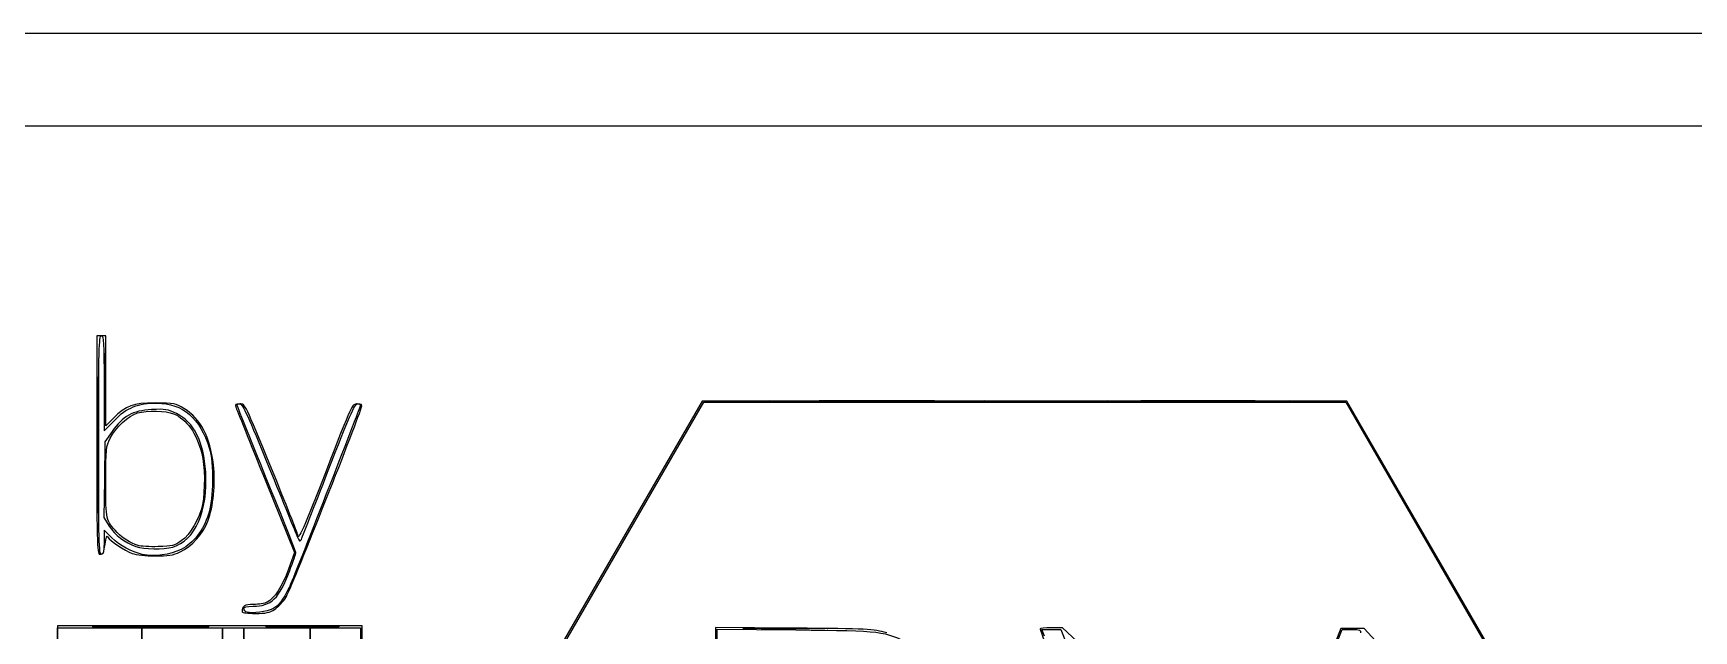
# Model space of a CAD drawing. Header units: millimetres. Extents: x 0 to 1058, y 0 to 353.
# Drawn here: x 542.4 to 869.1, y 235.1 to 352.8 of the extents above; entities that cross this region are included whole.
import ezdxf

# ---------------------------------------------------------------- set-up
doc = ezdxf.new("R2010")
doc.units = ezdxf.units.MM
doc.layers.add('Layer_1', color=7, linetype='CONTINUOUS')

msp = doc.modelspace()

# ---------------------------------------------------------------- linework, layer by layer
at = {"layer": 'Layer_1', "color": 7}
for points in [[(0, 176.39911), (0, 352.78799), (529.1667, 352.78799), (1058.3334, 352.78799), (1058.3334, 176.39911), (1058.3334, 0.01022), (529.1667, 0.01022), (0, 0.01022)], [(17.226452, 334.548217), (1050.813452, 334.548217), (1050.813452, 18.392147), (17.226452, 18.392147)], [(556.48465, 283.996325)], [(691.1799, 280.380275)], [(757.123, 280.380215)], [(555.08528, 271.649103)], [(556.47826, 264.593548)], [(563.03108, 251.85396)], [(563.86017, 250.12378)], [(569.84932, 251.56621)], [(571.33709, 250.61141)], [(584.46462, 238.7145)], [(589.87309, 239.29081)], [(581.37781, 168.63799), (581.37781, 227.90466), (594.2542, 227.90466), (607.13059, 227.90466), (607.13059, 231.9616), (607.13059, 236.01855), (577.14448, 236.01855), (547.15837, 236.01855), (547.15837, 231.9616), (547.15837, 227.90466), (560.03476, 227.90466), (572.91115, 227.90466), (572.91115, 168.63799), (572.91115, 109.37133), (577.14448, 109.37133), (581.37781, 109.37133)], [(547.15837, 231.9616), (547.15837, 235.66577), (555.44865, 235.66577), (563.73892, 235.66577), (563.73892, 231.9616), (563.73892, 228.25744), (555.44865, 228.25744), (547.15837, 228.25744)], [(556.2424, 235.9301)], [(573.26392, 168.81438), (573.26392, 228.25744), (568.50142, 228.25744), (563.73892, 228.25744), (563.73892, 231.9616), (563.73892, 235.66577), (571.67642, 235.66577), (579.61393, 235.66577), (579.61393, 172.51855), (579.61393, 109.37133), (576.43893, 109.37133), (573.26392, 109.37133)], [(579.61393, 172.51855), (579.61393, 235.66577), (581.73059, 235.66577), (583.84726, 235.66577), (583.84726, 231.9616), (583.84726, 228.25744), (582.61254, 228.25744), (581.37781, 228.25744), (581.37781, 168.81438), (581.37781, 109.37133), (580.49587, 109.37133), (579.61393, 109.37133)], [(583.84726, 231.9616), (583.84726, 235.66577), (590.37365, 235.66577), (596.90004, 235.66577), (596.90004, 231.9616), (596.90004, 228.25744), (590.37365, 228.25744), (583.84726, 228.25744)], [(589.6023, 235.92986)], [(596.90004, 231.9616), (596.90004, 235.66577), (601.83893, 235.66577), (606.77782, 235.66577), (606.77782, 231.9616), (606.77782, 228.25744), (601.83893, 228.25744), (596.90004, 228.25744)], [(683.59518, 235.57711)]]:
    msp.add_lwpolyline(points, close=True, dxfattribs=at)
for points in [[(558.16458, 276.927854), (556.68337, 275.446653), (556.68337, 284.307598), (556.68337, 293.168547), (555.80142, 293.168547), (554.91948, 293.168547), (554.91948, 271.649103)], [(556.33059, 283.810947), (556.33059, 274.453348), (558.35906, 276.52313)], [(832.27624, 225.96438), (800.8624, 280.292158), (737.42509, 280.292158), (673.98777, 280.292158), (642.35239, 225.44227)], [(642.79717, 225.46017), (674.31691, 280.115769), (737.47307, 280.099539), (800.62922, 280.083349), (832.02644, 225.70483)], [(557.91809, 274.338095), (556.50698, 272.290774), (556.4028, 264.826187), (556.29863, 257.361603), (557.35407, 255.703392)], [(588.15231, 264.497715), (593.82731, 250.46716), (592.62963, 247.2237)], [(557.8299, 253.415004), (556.33059, 254.862674), (556.33059, 252.49617)], [(692.06185, 235.58209), (676.62782, 235.71242), (676.62782, 172.21362), (676.62782, 108.71483), (696.47157, 93.04716)], [(676.9806, 172.18905), (676.9806, 235.35954), (692.41463, 235.22713)], [(741.34353, 233.99008), (740.86467, 235.31299), (742.70684, 235.31299), (744.54901, 235.31299), (758.27708, 200.56438)], [(764.75909, 217.13604), (744.89032, 235.64795), (742.68546, 235.65695)], [(786.19877, 200.56125), (799.92366, 235.30673), (801.81688, 235.30973)], [(821.66151, 216.59756), (804.24103, 235.4894), (801.94458, 235.4894), (799.64814, 235.4894), (792.37757, 217.06062)]]:
    msp.add_lwpolyline(points, dxfattribs=at)
for points in [[(555.27226, 271.649103), (555.27226, 290.542314), (555.33686, 293.168547), (555.80142, 293.168547)], [(555.80142, 293.168547), (556.25848, 293.168547), (556.33059, 291.893629), (556.33059, 283.810947)], [(556.48465, 283.996325), (556.48465, 289.138061), (556.53395, 291.241498), (556.59426, 288.67063)], [(555.08528, 271.649103), (555.08528, 283.581811), (555.12968, 288.463373), (555.18388, 282.497019)], [(556.59426, 288.67063), (556.65456, 286.099762), (556.65456, 281.892887), (556.59426, 279.322019)], [(555.18388, 282.497019), (555.23808, 276.530665), (555.23808, 266.767541), (555.18388, 260.801186)], [(556.59426, 279.322019), (556.53396, 276.751151), (556.48465, 278.854589), (556.48465, 283.996325)], [(557.53374, 272.99791), (558.6168, 275.13521), (561.155, 277.483529), (562.90824, 277.970355)], [(565.69599, 278.636632), (561.94621, 278.439817), (560.00622, 277.367666), (557.91809, 274.338095)], [(566.41111, 279.938851), (561.92999, 279.938146), (560.74074, 279.504021), (558.16458, 276.927854)], [(558.35906, 276.52313), (560.82554, 279.039825), (563.03242, 279.931831), (566.73754, 279.909659)], [(562.90824, 277.970355), (564.88887, 278.520321), (568.49966, 278.435764), (570.01205, 277.803999)], [(570.61421, 277.840063), (568.85332, 278.701582), (568.38346, 278.777687), (565.69599, 278.636632)], [(572.04338, 278.873487), (570.39538, 279.89159), (570.14286, 279.939356), (566.41111, 279.938851)], [(566.73754, 279.909659), (571.8205, 279.879249), (575.28051, 276.920696), (577.01709, 271.119936)], [(570.01205, 277.803999), (572.62328, 276.713228), (574.49657, 274.075939), (575.55991, 269.993411)], [(576.32738, 266.341886), (575.95654, 272.308109), (574.04085, 276.163568), (570.61421, 277.840063)], [(577.85378, 267.735513), (577.2234, 273.300272), (575.39671, 276.801853), (572.04338, 278.873487)], [(583.0534, 279.762992), (582.20346, 279.762992), (582.0518, 279.647517), (582.24258, 279.145631)], [(582.24258, 279.145631), (582.37166, 278.806082), (585.03104, 272.214521), (588.15231, 264.497715)], [(582.43615, 279.639537), (582.43615, 279.707437), (582.72317, 279.762992), (583.07397, 279.762992)], [(588.25698, 265.159932), (585.05552, 273.055815), (582.43615, 279.571638), (582.43615, 279.639537)], [(589.26476, 267.067638), (584.10754, 279.741821), (584.0972, 279.762992), (583.0534, 279.762992)], [(583.07397, 279.762992), (583.58162, 279.762992), (584.74293, 277.224886), (588.76378, 267.327575)], [(592.10558, 241.6439), (592.90321, 242.83154), (605.6497, 274.93146), (606.92704, 278.969242)], [(606.77782, 279.575109), (606.77782, 279.127656), (593.54738, 245.19676), (592.75158, 243.60327)], [(606.15643, 279.762992), (605.13874, 279.762992), (605.11486, 279.711652), (600.08453, 266.710214)], [(600.44087, 266.62202), (604.50279, 277.151882), (605.63598, 279.762992), (606.14391, 279.762992)], [(606.14391, 279.762992), (606.49256, 279.762992), (606.77782, 279.678442), (606.77782, 279.575109)], [(606.92704, 278.969242), (607.14792, 279.667477), (607.05521, 279.762992), (606.15643, 279.762992)], [(708.37782, 280.285285), (689.46011, 280.285285), (681.72105, 280.328025), (691.1799, 280.380275)], [(691.1799, 280.380275), (700.63876, 280.432515), (716.11689, 280.432515), (725.57574, 280.380275)], [(725.57574, 280.380275), (735.03459, 280.328035), (727.29553, 280.285285), (708.37782, 280.285285)], [(771.70144, 280.284065), (755.79116, 280.284037), (749.23087, 280.327305), (757.123, 280.380215)], [(757.123, 280.380219), (765.01513, 280.433129), (778.03263, 280.433149), (786.05078, 280.380265)], [(786.05078, 280.380265), (794.06893, 280.327385), (787.61172, 280.284095), (771.70144, 280.284065)], [(554.91948, 271.649103), (554.91948, 250.63255), (554.93538, 250.12966), (555.59963, 250.12966)], [(555.18388, 260.801186), (555.12968, 254.834832), (555.08528, 259.716395), (555.08528, 271.649103)], [(555.80142, 250.12966), (555.33685, 250.12966), (555.27226, 252.75589), (555.27226, 271.649103)], [(556.68337, 264.330993), (556.68337, 271.017207), (556.72017, 271.392432), (557.53374, 272.99791)], [(556.47826, 264.593548), (556.47826, 268.377089), (556.53016, 269.924902), (556.59359, 268.033131)], [(556.59359, 268.033131), (556.65699, 266.14136), (556.65699, 263.045735), (556.59359, 261.153964)], [(575.55991, 269.993411), (576.1826, 267.602735), (576.2462, 262.686046), (575.69026, 259.917757)], [(577.01709, 271.119936), (577.97742, 267.912093), (577.90895, 261.322349), (576.88148, 258.067159)], [(569.84932, 251.56621), (574.21424, 252.77829), (576.80338, 258.683807), (576.32738, 266.341886)], [(576.76754, 256.672459), (577.84619, 259.555401), (578.27997, 263.973308), (577.85378, 267.735513)], [(594.07782, 250.47001), (594.07782, 250.65358), (591.45844, 257.264046), (588.25698, 265.159932)], [(588.76378, 267.327575), (591.54237, 260.488096), (594.04321, 254.336534), (594.32123, 253.657437)], [(594.43059, 254.01486), (594.43059, 254.211446), (592.10596, 260.085196), (589.26476, 267.067638)], [(600.08453, 266.710214), (595.68355, 255.335332), (594.43059, 252.52196), (594.43059, 254.01486)], [(595.09921, 252.951881), (595.24907, 253.242923), (597.65283, 259.394485), (600.44087, 266.62202)], [(556.59359, 261.153964), (556.53019, 259.262193), (556.47826, 260.810006), (556.47826, 264.593548)], [(558.94153, 254.421088), (556.641, 256.897161), (556.68337, 256.711233), (556.68337, 264.330993)], [(575.69026, 259.917757), (575.13174, 257.13675), (573.33416, 254.053105), (571.52671, 252.77549)], [(557.35407, 255.703392), (558.47573, 253.941204), (560.38002, 252.48003), (562.57571, 251.69681)], [(571.33709, 250.61141), (573.55726, 251.64525), (575.8398, 254.192879), (576.76754, 256.672459)], [(576.88148, 258.067159), (575.84661, 254.788523), (573.96578, 252.35921), (571.48998, 251.1034)], [(555.59963, 250.12966), (556.16157, 250.12966), (556.32304, 250.47553), (556.52836, 252.11891)], [(556.33059, 252.49617), (556.33059, 250.62779), (556.21922, 250.12966), (555.80142, 250.12966)], [(556.52836, 252.11891), (556.71018, 253.574206), (556.86254, 253.955103), (557.09601, 253.537965)], [(557.09601, 253.537965), (557.53476, 252.75395), (560.29221, 250.89827), (561.89129, 250.3109)], [(563.86017, 250.12378), (561.71793, 250.57755), (559.5342, 251.76938), (557.8299, 253.415004)], [(563.03108, 251.85396), (561.40812, 252.37779), (560.04495, 253.233475), (558.94153, 254.421088)], [(562.57571, 251.69681), (564.1932, 251.11984), (567.99593, 251.05156), (569.84932, 251.56621)], [(566.97238, 251.64287), (565.29101, 251.60197), (563.51742, 251.69697), (563.03108, 251.85396)], [(571.52671, 252.77549), (570.17137, 251.81746), (569.73975, 251.71012), (566.97238, 251.64287)], [(594.32123, 253.657437), (594.70318, 252.72446), (594.8933, 252.55203), (595.09921, 252.951881)], [(561.89129, 250.3109), (562.62224, 250.0424), (564.6245, 249.81706), (566.38476, 249.80518)], [(571.48998, 251.1034), (569.33955, 250.01264), (566.25476, 249.61657), (563.86017, 250.12378)], [(566.38476, 249.80518), (569.00509, 249.78748), (569.87027, 249.92836), (571.33709, 250.61141)], [(592.87054, 246.9283), (593.53454, 248.69267), (594.07782, 250.28644), (594.07782, 250.47001)], [(585.64604, 239.8991), (589.23442, 239.8991), (590.79744, 241.41986), (592.87054, 246.9283)], [(592.62963, 247.2237), (591.35599, 243.77441), (589.8339, 241.41733), (588.41725, 240.70043)], [(592.75158, 243.60327), (591.49199, 241.08117), (590.63319, 239.96023), (589.51904, 239.38408)], [(585.73709, 240.25708), (583.98643, 240.25208), (583.49448, 239.93504), (583.49448, 238.81192)], [(583.49448, 238.81192), (583.49448, 238.63376), (584.66165, 238.48799), (586.08814, 238.48799)], [(583.84726, 239.3958), (583.84726, 239.76588), (584.3234, 239.8991), (585.64604, 239.8991)], [(584.46462, 238.7145), (584.12507, 238.8124), (583.84726, 239.11899), (583.84726, 239.3958)], [(589.51904, 239.38408), (588.44981, 238.83115), (585.44199, 238.43269), (584.46462, 238.7145)], [(588.41725, 240.70043), (587.94103, 240.45945), (586.73496, 240.25994), (585.73709, 240.25708)], [(586.08814, 238.48799), (588.20237, 238.48799), (588.90204, 238.63639), (589.87309, 239.29081)], [(589.87309, 239.29081), (590.52831, 239.73236), (591.53295, 240.79125), (592.10558, 241.6439)], [(565.50281, 235.82993), (555.31635, 235.82993), (551.14917, 235.87503), (556.2424, 235.9301)], [(556.2424, 235.9301), (561.33563, 235.9852), (569.67, 235.9852), (574.76323, 235.9301)], [(574.76323, 235.9301), (579.85646, 235.875), (575.68927, 235.82993), (565.50281, 235.82993)], [(595.31254, 235.82366), (588.90962, 235.82379), (586.34002, 235.87156), (589.6023, 235.92986)], [(589.6023, 235.92986), (592.86458, 235.98816), (598.10333, 235.98806), (601.24397, 235.92961)], [(601.24397, 235.92961), (604.38461, 235.87121), (601.71545, 235.82353), (595.31254, 235.82366)], [(690.38615, 235.47322), (682.91608, 235.47322), (679.86015, 235.51992), (683.59518, 235.57711)], [(683.59518, 235.57711), (687.33022, 235.63421), (693.44209, 235.63421), (697.17713, 235.57711)], [(697.17713, 235.57711), (700.91216, 235.52001), (697.85622, 235.47322), (690.38615, 235.47322)], [(710.3181, 234.67169), (707.6451, 235.41052), (706.67987, 235.45866), (692.06185, 235.58209)], [(742.68546, 235.65695), (741.47279, 235.66195), (740.4806, 235.55885), (740.4806, 235.42813)], [(740.4806, 235.42813), (740.4806, 235.29738), (741.97836, 231.36832), (743.80892, 226.69688)], [(801.81688, 235.30973), (803.44982, 235.31273), (803.68692, 235.22793), (803.5415, 234.6955)], [(692.41463, 235.22713), (709.6982, 235.07885), (709.65227, 235.08449), (715.03922, 232.44698)]]:
    msp.add_open_spline(points, degree=3, dxfattribs=at)

doc.saveas('drawing.dxf')
